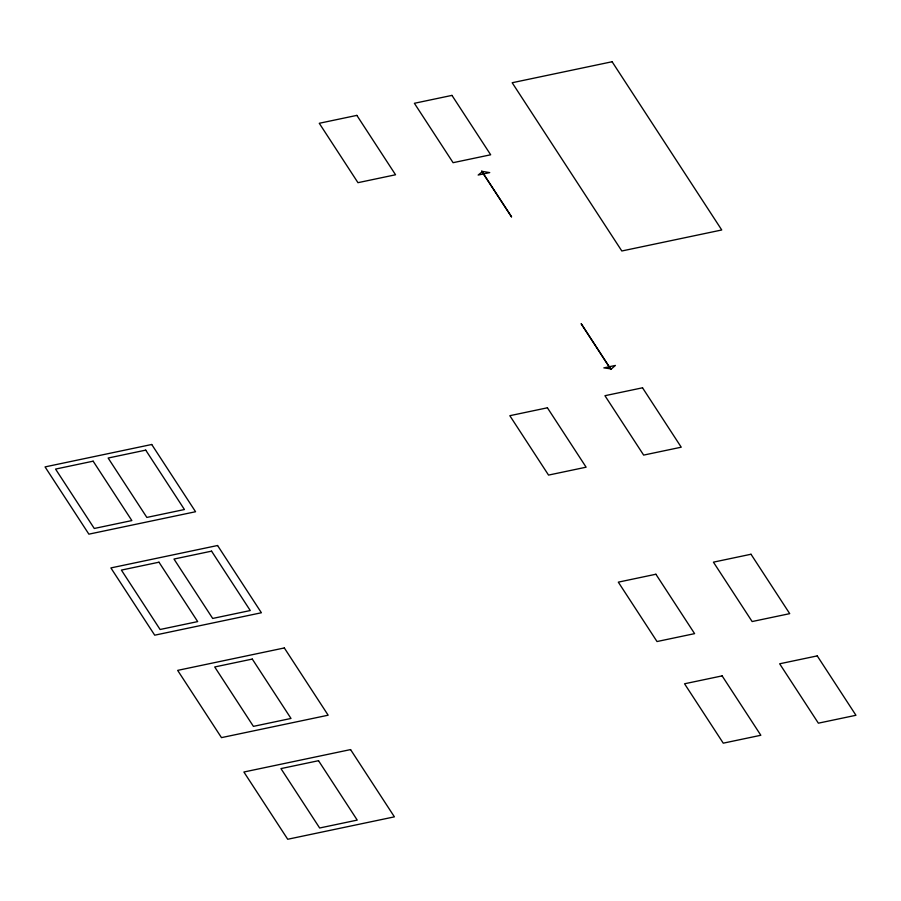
<?xml version="1.0" encoding="UTF-8"?>
<svg xmlns="http://www.w3.org/2000/svg" width="901" height="901" viewBox="0 0 901 901"><rect width="100%" height="100%" fill="white"/><g stroke="black" fill="none" stroke-linecap="round" stroke-linejoin="round"><path stroke-width="1.35" d="M610.901 369.32L615.406 365.446L603.839 367.878L610.506 368.813M482.148 171.866L478.161 175.042L489.727 172.609L481.866 171.325M356.852 115.384L319.269 123.279L357.967 182.678L395.55 174.771L356.852 115.384M451.964 95.393L414.381 103.288L453.09 162.687L490.673 154.781L451.964 95.393M612.106 61.741L512.173 82.734L621.825 250.985L721.746 229.98L612.106 61.741M151.728 444.486L45.05 466.909L88.884 534.158L195.562 511.734L151.728 444.486M93.141 461.177L55.558 469.083L94.267 528.47L131.85 520.575L93.141 461.177M145.725 450.128L108.143 458.035L146.852 517.422L184.435 509.527L145.725 450.128M547.414 407.793L509.831 415.699L548.54 475.086L586.123 467.191L547.414 407.793M642.526 387.802L604.943 395.708L643.652 455.095L681.235 447.2L642.526 387.802M217.569 545.51L110.891 567.923L154.713 635.182L261.391 612.759L217.569 545.51M158.981 562.201L121.398 570.096L160.096 629.495L197.679 621.6L158.981 562.201M211.566 551.153L173.983 559.048L212.681 618.446L250.264 610.54L211.566 551.153M284.333 647.954L177.655 670.378L221.477 737.626L328.155 715.203L284.333 647.954M252.291 659.07L214.708 666.965L253.418 726.364L291 718.457L252.291 659.07M655.894 574.241L618.311 582.147L657.02 641.535L694.603 633.64L655.894 574.241M751.006 554.25L713.423 562.156L752.132 621.544L789.715 613.649L751.006 554.25M350.568 749.587L243.889 772.011L287.723 839.259L394.401 816.847L350.568 749.587M318.526 760.703L280.943 768.598L319.652 827.996L357.235 820.101L318.526 760.703M722.129 675.885L684.546 683.78L723.255 743.167L760.838 735.272L722.129 675.885M817.241 655.894L779.658 663.789L818.367 723.176L855.95 715.281L817.241 655.894M511.52 216.826L481.753 171.258L511.52 216.826M610.901 369.41L581.246 323.819L610.901 369.41"/></g></svg>
